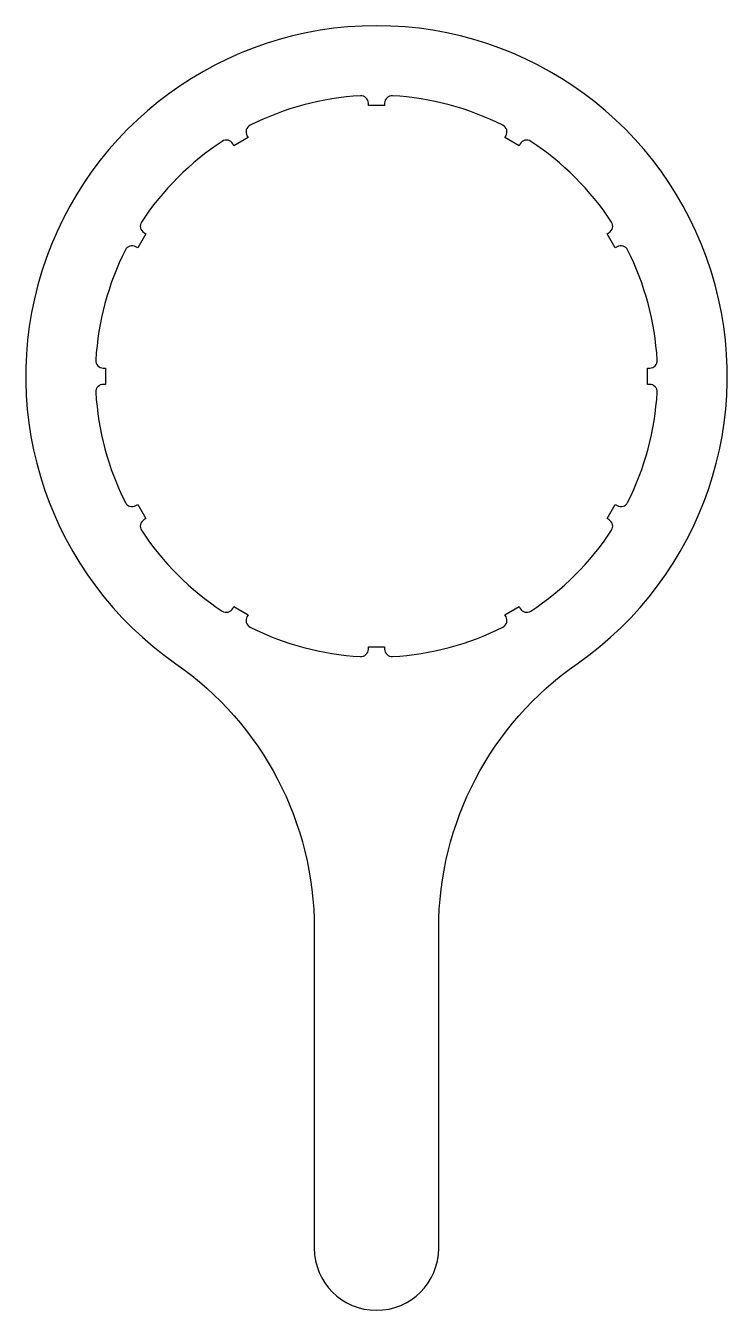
# Model space of a CAD drawing. Header units: millimetres. Extents: x -70 to 70, y -188 to 70.
import ezdxf

# ---------------------------------------------------------------- set-up
doc = ezdxf.new("R2010")
doc.units = ezdxf.units.MM
doc.layers.get('0').update_dxf_attribs({"linetype": 'CONTINUOUS'})

msp = doc.modelspace()

# ---------------------------------------------------------------- linework, layer by layer
for points in [[(-12.5, -175.38, 1), (12.5, -175.38), (12.5, -111.15, -0.245222), (40.32, -57.83, 3.182562), (-40.32, -57.83, -0.245222), (-12.5, -111.15)], [(50.46, -25.41, 0.102697), (56.41, -3.23, 0.431045), (54.91, -1.64), (54.45, -1.64), (54.45, 1.64), (54.91, 1.64, 0.431045), (56.41, 3.23, 0.102697), (50.46, 25.41, 0.431045), (48.37, 26.03), (47.98, 25.8), (46.34, 28.65), (46.73, 28.88, 0.431045), (47.24, 31, 0.102697), (31, 47.24, 0.431045), (28.88, 46.73), (28.65, 46.34), (25.8, 47.98), (26.03, 48.37, 0.431045), (25.41, 50.46, 0.102697), (3.23, 56.41, 0.431045), (1.64, 54.91), (1.64, 54.45), (-1.64, 54.45), (-1.64, 54.91, 0.431045), (-3.23, 56.41, 0.102697), (-25.41, 50.46, 0.431045), (-26.03, 48.37), (-25.8, 47.98), (-28.65, 46.34), (-28.88, 46.73, 0.431045), (-31, 47.24, 0.102697), (-47.24, 31, 0.431045), (-46.73, 28.88), (-46.34, 28.65), (-47.98, 25.8), (-48.37, 26.03, 0.431045), (-50.46, 25.41, 0.102697), (-56.41, 3.23, 0.431045), (-54.91, 1.64), (-54.45, 1.64), (-54.45, -1.64), (-54.91, -1.64, 0.431045), (-56.41, -3.23, 0.102697), (-50.46, -25.41, 0.431045), (-48.37, -26.03), (-47.98, -25.8), (-46.34, -28.65), (-46.73, -28.88, 0.431045), (-47.24, -31, 0.102697), (-31, -47.24, 0.431045), (-28.88, -46.73), (-28.65, -46.34), (-25.8, -47.98), (-26.03, -48.37, 0.431045), (-25.41, -50.46, 0.102697), (-3.23, -56.41, 0.431045), (-1.64, -54.91), (-1.64, -54.45), (1.64, -54.45), (1.64, -54.91, 0.431045), (3.23, -56.41, 0.102697), (25.41, -50.46, 0.431045), (26.03, -48.37), (25.8, -47.98), (28.65, -46.34), (28.88, -46.73, 0.431045), (31, -47.24, 0.102697), (47.24, -31, 0.431045), (46.73, -28.88), (46.34, -28.65), (47.98, -25.8), (48.37, -26.03, 0.431045)]]:
    msp.add_lwpolyline(points, format="xyb", close=True)

doc.saveas('drawing.dxf')
